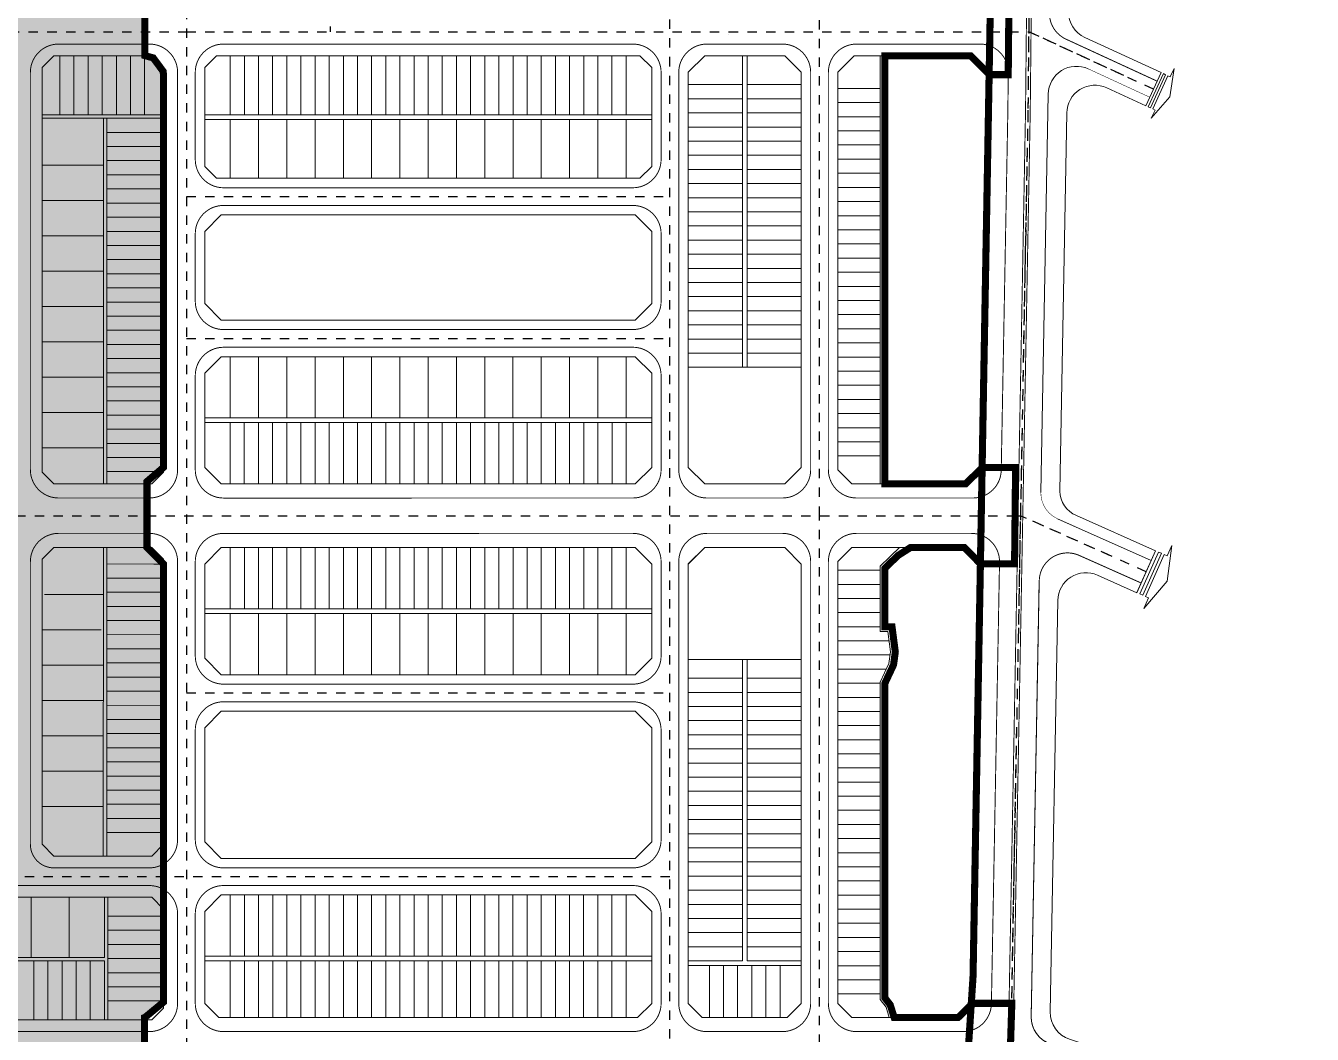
# Model space of a CAD drawing. Extents: x -2063571 to 559285, y 565862 to 1758715.
# Drawn here: x -2062790.36 to -2062776.59, y 566288.46 to 566299.25 of the extents above; entities that cross this region are included whole.
import ezdxf

# ---------------------------------------------------------------- set-up
doc = ezdxf.new("R2010")
doc.units = 0
doc.header["$MEASUREMENT"] = 0
for name, pattern in [('BORDER', [1.75, 0.5, -0.25, 0.5, -0.25, 0, -0.25]), ('DASHDOT', [1, 0.5, -0.25, 0, -0.25]), ('DASHED', [0.75, 0.5, -0.25]), ('DIVIDE', [1.25, 0.5, -0.25, 0, -0.25, 0, -0.25]), ('HIDDEN', [0.375, 0.25, -0.125])]:
    doc.linetypes.add(name, pattern=pattern)
doc.layers.get('0').update_dxf_attribs({"linetype": 'CONTINUOUS'})
for name, color, linetype, lineweight in [('1-RGNC', 30, 'BORDER', 15), ('chi gioi dg do', 14, 'CONTINUOUS', 0), ('k-ctrinh', 7, 'CONTINUOUS', 15), ('k-duongqh', 7, 'CONTINUOUS', 0), ('k-viahe', 6, 'CONTINUOUS', 15), ('k-vienctrinh', 6, 'CONTINUOUS', 15), ('Q-DUONG', 22, 'CONTINUOUS', 0), ('Q-DUONGGT', 7, 'CONTINUOUS', 0), ('Ranh gioi GD2', 7, 'CONTINUOUS', 15)]:
    doc.layers.add(name, color=color, linetype=linetype, lineweight=lineweight)
for name, color, linetype in [('45', 7, 'CONTINUOUS'), ('k-timduong', 1, 'DASHDOT'), ('MINOR_CONTOUR', 7, 'CONTINUOUS')]:
    doc.layers.add(name, color=color, linetype=linetype)

# ---------------------------------------------------------------- blocks, each defined once
blk = doc.blocks.new('mtd')
at = {"color": 8}
for p, q in [((-0.75, 0.28), (0, 0.5)), ((0, 0.5), (0.75, 0.28)), ((-0.75, 0.28), (-0.5, 0.28)), ((-0.5, 0.21), (-0.5, 0.28)), ((-0.5, 0.21), (0.5, 0.21)), ((-0.5, 0.14), (0.5, 0.14)), ((-0.5, 0.14), (-0.5, 0.07)), ((-0.5, 0.07), (0.5, 0.07)), ((-0.5, 0), (0.5, 0)), ((0.5, 0.21), (0.5, 0.28)), ((0.5, 0.28), (0.75, 0.28)), ((0.5, 0.14), (0.5, 0.07))]:
    blk.add_line(p, q, dxfattribs=at)
blk = doc.blocks.new('MB')
at = {"layer": 'k-ctrinh'}
h = blk.add_hatch(dxfattribs=at)
h.set_pattern_fill('ANGLE', color=256, style=0)
h.set_pattern_definition([(0, (-553863.7784, -1757083.959), (0, 6.985), [5.08, -1.905]), (90, (-553863.7784, -1757083.959), (-6.985, 4e-16), [5.08, -1.905])])
edge = h.paths.add_edge_path()
edge.add_line((1010.82, 1154.34), (1010.82, 1259.24))
edge.add_line((1010.82, 1259.24), (1041.92, 1257.54))
edge.add_line((1041.92, 1257.54), (1048.52, 1250.14))
edge.add_line((1048.52, 1250.14), (1050.22, 1281.44))
edge.add_line((1050.22, 1281.44), (1041.92, 1274.04))
edge.add_line((1041.92, 1274.04), (1018.22, 1275.34))
edge.add_line((1018.22, 1275.34), (1018.62, 1292.14))
edge.add_line((1018.62, 1292.14), (1020.02, 1303.24))
edge.add_line((1020.02, 1303.24), (993.52, 1304.74))
edge.add_line((993.52, 1304.74), (987.82, 1325.34))
edge.add_line((987.82, 1325.34), (986.22, 1335.34))
edge.add_line((986.22, 1335.34), (994.42, 1335.54))
edge.add_line((994.42, 1335.54), (1001.12, 1335.54))
edge.add_line((1001.12, 1335.54), (1005.72, 1335.34))
edge.add_line((1005.72, 1335.34), (1005.52, 1337.54))
edge.add_line((1005.52, 1337.54), (1006.42, 1355.74))
edge.add_line((1006.42, 1355.74), (1007.02, 1368.84))
edge.add_line((1007.02, 1368.84), (1027.42, 1365.94))
edge.add_line((1027.42, 1365.94), (1047.42, 1417.14))
edge.add_line((1047.42, 1417.14), (1042.02, 1420.74))
edge.add_line((1042.02, 1420.74), (1047.52, 1430.34))
edge.add_line((1047.52, 1430.34), (1039.22, 1434.84))
edge.add_line((1039.22, 1434.84), (1030.22, 1439.14))
edge.add_line((1030.22, 1439.14), (1011.32, 1447.94))
edge.add_line((1011.32, 1447.94), (998.62, 1453.84))
edge.add_line((998.62, 1453.84), (1020.42, 1501.24))
edge.add_line((1020.42, 1501.24), (1027.42, 1504.44))
edge.add_line((1027.42, 1504.44), (1002.62, 1511.34))
edge.add_line((1002.62, 1511.34), (1005.32, 1505.44))
edge.add_line((1005.32, 1505.44), (905.14, 1288.39))
edge.add_arc((897.88, 1291.73), 7.99, 260.9069, 335.3407, ccw=False)
edge.add_line((896.62, 1283.84), (741.92, 1308.94))
edge.add_line((741.92, 1308.94), (817.92, 1527.64))
edge.add_line((817.92, 1527.64), (801.42, 1532.34))
edge.add_line((801.42, 1532.34), (788.32, 1518.14))
edge.add_line((788.32, 1518.14), (765.82, 1495.84))
edge.add_line((765.82, 1495.84), (728.52, 1461.74))
edge.add_line((728.52, 1461.74), (686.82, 1426.04))
edge.add_line((686.82, 1426.04), (679.81, 1420.9))
edge.add_arc((685.24, 1412.47), 10.03, 40.9371, 122.7529, ccw=False)
edge.add_line((692.82, 1419.04), (701.32, 1409.14))
edge.add_line((701.32, 1409.14), (701.72, 1408.94))
edge.add_line((701.72, 1408.94), (702.02, 1408.74))
edge.add_line((702.02, 1408.74), (702.62, 1408.34))
edge.add_line((702.62, 1408.34), (703.32, 1408.04))
edge.add_line((703.32, 1408.04), (704.12, 1407.64))
edge.add_line((704.12, 1407.64), (704.62, 1407.54))
edge.add_line((704.62, 1407.54), (705.52, 1407.24))
edge.add_line((705.52, 1407.24), (714.12, 1404.04))
edge.add_line((714.12, 1404.04), (674.82, 1374.14))
edge.add_line((674.82, 1374.14), (621.92, 1365.44))
edge.add_line((621.92, 1365.44), (561.92, 1355.54))
edge.add_line((561.92, 1355.54), (543.42, 1352.44))
edge.add_line((543.42, 1352.44), (461.12, 1340.44))
edge.add_line((461.12, 1340.44), (412.92, 1311.84))
edge.add_line((412.92, 1311.84), (387.32, 1296.74))
edge.add_line((387.32, 1296.74), (364.72, 1283.34))
edge.add_line((364.72, 1283.34), (341.22, 1269.64))
edge.add_line((341.22, 1269.64), (323.92, 1299.64))
edge.add_line((323.92, 1299.64), (325.62, 1306.54))
edge.add_line((325.62, 1306.54), (295.62, 1288.74))
edge.add_line((295.62, 1288.74), (302.32, 1287.04))
edge.add_line((302.32, 1287.04), (320.52, 1255.64))
edge.add_line((320.52, 1255.64), (113.82, 1131.84))
edge.add_line((113.82, 1131.84), (97.22, 1160.54))
edge.add_line((97.22, 1160.54), (98.92, 1167.54))
edge.add_line((98.92, 1167.54), (76.32, 1153.54))
edge.add_line((76.32, 1153.54), (178.02, 978.34))
edge.add_line((178.02, 978.34), (183.12, 981.64))
edge.add_line((183.12, 981.64), (282.02, 811.34))
edge.add_line((282.02, 811.34), (297.95, 783.92))
edge.add_arc((427.88, 859.41), 150.27, 210.1575, 270.0166)
edge.add_line((427.92, 709.14), (429.22, 709.14))
edge.add_line((429.22, 709.14), (495.72, 709.14))
edge.add_line((495.72, 709.14), (687.62, 709.14))
edge.add_line((687.62, 709.14), (687.62, 725.64))
edge.add_line((687.62, 725.64), (695.62, 732.14))
edge.add_line((695.62, 732.14), (695.62, 918.14))
edge.add_line((695.62, 918.14), (688.62, 925.14))
edge.add_line((688.62, 925.14), (688.62, 953.14))
edge.add_line((688.62, 953.14), (695.62, 959.14))
edge.add_line((695.62, 959.14), (695.62, 1125.84))
edge.add_line((695.62, 1125.84), (695.52, 1127.24))
edge.add_line((695.52, 1127.24), (691.32, 1132.94))
edge.add_line((691.32, 1132.94), (687.72, 1133.94))
edge.add_line((687.72, 1133.94), (687.62, 1154.34))
edge.add_line((687.62, 1154.34), (691.32, 1155.24))
edge.add_line((691.32, 1155.24), (694.72, 1158.74))
edge.add_line((694.72, 1158.74), (695.62, 1161.34))
edge.add_line((695.62, 1161.34), (713.12, 1161.34))
edge.add_line((713.12, 1161.34), (720.12, 1154.34))
edge.add_line((720.12, 1154.34), (895.82, 1154.34))
edge.add_line((895.82, 1154.34), (903.82, 1161.34))
edge.add_line((903.82, 1161.34), (918.32, 1161.34))
edge.add_line((918.32, 1161.34), (918.32, 1160.34))
edge.add_line((918.32, 1160.34), (924.32, 1154.34))
edge.add_line((924.32, 1154.34), (958.32, 1154.34))
edge.add_line((958.32, 1154.34), (966.32, 1162.34))
edge.add_line((966.32, 1162.34), (981.82, 1162.34))
edge.add_line((981.82, 1162.34), (989.82, 1154.34))
edge.add_line((989.82, 1154.34), (1010.82, 1154.34))
at = {"color": 8}
blk.add_line((981.86, 903.46), (999.85, 903.46), dxfattribs=at)
for points in [[(918.36, 1001.6), (966.36, 1001.6), (966.36, 959.11), (959.36, 952.11), (925.36, 952.11), (918.36, 959.11), (918.36, 1001.6), (966.36, 1001.6)], [(918.36, 877.61), (918.36, 918.11), (925.36, 925.1), (959.36, 925.1), (966.36, 918.1), (966.36, 877.61), (918.36, 877.61)]]:
    blk.add_lwpolyline(points, dxfattribs=at)
at = {"layer": '1-RGNC', "color": 8, "linetype": 'DASHED', "lineweight": 0, "ltscale": 10, "const_width": 3, "flags": 128}
blk.add_lwpolyline([(836.36, 1557.52), (824.73, 1554.37, -0.02913), (686.86, 1426.09), (658.16, 1410.93), (628.52, 1400.56, -0.065655), (488.95, 1377.55, 0.135805), (394.2, 1346.98), (368.67, 1332.2), (265.12, 1270.63), (210.26, 1236.57, -0.000239), (210.25, 1236.56), (76.34, 1153.57), (176.88, 980.42, -0.269581), (176.86, 952.27), (118.85, 852.64), (54.36, 741.86, 0.174044), (38.06, 657.4), (76.44, 340.23), (112.05, 341.59, -0.055379), (222.68, 330.31), (297.32, 317.04), (413.16, 290.21), (598.28, 247.49, -0.103671), (682.73, 190.86, -0.002869), (724.94, 151.49, 0.015436), (772.3, 108.65), (783.87, 99.71), (796.17, 101.22), (825.68, 136.94, -0.014866), (843.98, 156.98, 0.010718), (900.88, 209.35, 0.098293), (937.95, 259.45, -0.003906), (975.06, 344.33, 0.115408), (1010.09, 487.34), (1017.86, 579.98), (1034.81, 674.38), (1039.28, 743.1), (1048.22, 1244.45, -0.007521), (1054.49, 1343.66, -0.083133), (1067.75, 1394.08), (1097.12, 1460.95, 0.274876), (1096.12, 1469.07, -0.085197), (1088.25, 1483.85, 0.250183), (1082.79, 1489.05), (836.36, 1557.52)], format="xyb", dxfattribs=at)
blk.add_lwpolyline([(1054.57, 695.01), (1037.06, 695.04), (1029.82, 703.06), (998.81, 703.11), (996.63, 682.98), (994.67, 667.17), (991.97, 648.34), (988.52, 633.87), (990, 630.18), (987.49, 629.52), (980.23, 591.87), (966.04, 594.13), (871.42, 566.1), (806.55, 546.93), (807.13, 545.03), (787.68, 539.15), (786.93, 541.12), (696.59, 514.39), (686.81, 547.5), (697.63, 561.94), (697.63, 695.11), (695.05, 701), (687.63, 703.11), (687.63, 725.61), (687.86, 725.7), (695.63, 732.12), (695.63, 918.1), (688.63, 925.1), (688.63, 953.1), (695.63, 959.1), (695.63, 1125.81), (695.51, 1127.22), (691.28, 1132.93), (687.76, 1133.9), (687.67, 1154.31), (691.35, 1155.23), (694.76, 1158.69), (695.56, 1161.31), (713.13, 1161.31), (720.12, 1154.32), (895.86, 1154.31), (903.86, 1161.31), (918.36, 1161.31), (918.36, 1160.31), (924.36, 1154.31), (958.37, 1154.3), (966.36, 1162.31), (981.86, 1162.31), (989.86, 1154.31), (1038.5, 1154.31), (1046.59, 1162.32), (1054.58, 1162.31), (1054.21, 1125.81), (1046.21, 1125.81), (1038.29, 1133.81), (1016.87, 1133.81), (1001.86, 1133.8), (1001.88, 952.1), (1036.14, 952.11), (1043.26, 959.11), (1057.34, 959.11), (1056.9, 918.21), (1042.38, 918.19), (1035.63, 925.11), (1015.86, 925.11), (1012.75, 925.11), (1007.38, 921.68), (1001.84, 916.29), (1001.86, 891.47), (1004.88, 891.46), (1006.27, 880.8), (1005.54, 875.34), (1001.86, 867.48), (1001.86, 733.91), (1004.13, 730.95), (1005.8, 725.59), (1032.97, 725.61), (1039.07, 731.61), (1055.74, 731.61)], close=True, dxfattribs=at)
at = {"layer": '45', "color": 8, "linetype": 'DIVIDE'}
blk.add_line((1039.07, 731.61), (1039.07, 731.61), dxfattribs=at)
blk.add_line((1039.07, 731.61), (1039.07, 731.61), dxfattribs=at)
at = {"layer": 'chi gioi dg do', "color": 8}
blk.add_lwpolyline([(900.87, 749.61), (900.87, 749.61)], dxfattribs=at)
blk.add_lwpolyline([(900.87, 749.61), (900.87, 749.61)], dxfattribs=at)
at = {"layer": 'k-ctrinh', "color": 8}
blk.add_line((651.63, 1133.71, 0), (651.63, 1133.81), dxfattribs=at)
at = {"layer": 'k-ctrinh', "color": 8, "linetype": 'HIDDEN', "ltscale": 10}
for p, q in [((1001.86, 1108.81), (1001.86, 1133.81)), ((1001.86, 1133.81), (1016.86, 1133.81))]:
    blk.add_line(p, q, dxfattribs=at)
at = {"layer": 'k-ctrinh', "color": 8, "linetype": 'Continuous'}
blk.add_line((885.99, 751.61), (885.99, 777.61), dxfattribs=at)
at = {"layer": 'k-duongqh', "color": 8, "ltscale": 0.5}
for p, q in [((1071.18, 1117.58), (1068.07, 948.5)), ((720.13, 1006.11), (895.86, 1006.11)), ((902.86, 999.11), (895.86, 1006.11)), ((902.86, 999.11), (902.86, 959.11)), ((902.86, 959.11), (895.86, 952.11)), ((987.86, 952.11), (1014.86, 952.11)), ((1075.19, 937.32), (1114.9, 919.63)), ((1067.38, 911.04), (1063.97, 725.94)), ((1067.38, 911.04), (1063.97, 725.94)), ((720.13, 777.61), (895.86, 777.61)), ((1035.07, 719.61), (991.86, 719.61))]:
    blk.add_line(p, q, dxfattribs=at)
for points in [[(1036.14, 952.11), (987.86, 952.11), (981.86, 958.11), (981.86, 1126.81), (988.86, 1133.81), (1038.29, 1133.81), (1046.21, 1125.81), (1043.26, 959.11)], [(1032.96, 725.61), (1039.07, 731.61), (1042.5, 918.11), (1035.63, 925.11), (987.86, 925.11), (981.86, 919.11), (981.86, 731.61), (987.86, 725.61)]]:
    blk.add_lwpolyline(points, close=True, dxfattribs=at)
at = {"layer": 'k-duongqh', "color": 8, "ltscale": 2}
for points in [[(1112.58, 1112.62), (1119.07, 1126.7)], [(1108.79, 905.93), (1116.73, 923.74)]]:
    blk.add_lwpolyline(points, dxfattribs=at)
at = {"layer": 'k-duongqh', "color": 8, "ltscale": 0.5}
for points in [[(1075.19, 937.32), (1114.9, 919.63)], [(695.63, 920.11), (695.63, 920.11), (690.63, 925.11), (649.13, 925.11), (644.13, 920.11), (644.13, 799.11), (649.13, 794.11), (690.63, 794.11), (695.63, 799.11), (695.63, 920.11)]]:
    blk.add_lwpolyline(points, dxfattribs=at)
for centre, start, end in [((1083.18, 1117.36), 65.2494, 178.9444), ((1075.97, 725.72), 178.9444, 251.8437), ((1075.97, 725.72), 178.9444, 251.8437)]:
    blk.add_arc(centre, 12, start, end, dxfattribs=at)
at = {"layer": 'k-timduong', "color": 8, "linetype": 'DASHDOT', "ltscale": 6}
for p, q in [((766.36, 1297.12), (766.36, 1144.06)), ((705.38, 1161.31), (705.38, 544.86)), ((910.61, 605.54), (910.61, 1161.31)), ((974.11, 938.61), (974.11, 1162.31)), ((1115.82, 1119.66), (1062.89, 1144.06)), ((1103.32, 1125.42), (1062.89, 1144.06)), ((561.61, 938.6), (1059.39, 938.61)), ((1112.76, 914.84), (1059.39, 938.61)), ((1112.76, 914.84), (1059.39, 938.61)), ((1097.25, 921.74), (1059.39, 938.61))]:
    blk.add_line(p, q, dxfattribs=at)
at = {"layer": 'k-timduong', "color": 8, "ltscale": 5}
blk.add_line((1057.12, 938.61), (1059.39, 938.61), dxfattribs=at)
at = {"layer": 'k-timduong', "color": 8, "linetype": 'DASHDOT', "ltscale": 6}
for points in [[(1177.17, 1581.42), (1103.68, 1437.62), (1076.73, 1372.67, 0.047424), (1072.58, 1353.14, 0.028441), (1069.28, 1324.22), (1063.73, 1226.57), (1062.56, 1110.69), (1055.26, 714.73, -0.021541), (1046.68, 640.09, 0.045373), (1028.16, 521.28), (1026, 473.85), (1024.72, 453.77), (1022.24, 436.83, -0.05729), (990.11, 337.58), (959.18, 267.58, -0.120977), (912.43, 197.55, -0.035254), (860.09, 149.83, 0.01912), (837.27, 125.12), (794.39, 73.12)], [(428.39, 1094.11), (461.69, 1113.5, -0.132587), (574.9, 1144.06), (574.9, 1144.06), (705.38, 1144.06)]]:
    blk.add_lwpolyline(points, format="xyb", dxfattribs=at)
at = {"layer": 'k-timduong', "color": 8, "ltscale": 10}
blk.add_lwpolyline([(1163.59, 1554.84), (1103.68, 1437.62), (1076.73, 1372.67, 0.047424), (1072.58, 1353.14, 0.028441), (1069.28, 1324.22), (1063.73, 1226.57), (1062.56, 1110.69), (1055.26, 714.73, -0.021541), (1046.68, 640.09, 0.045373), (1028.16, 521.28), (1026, 473.85), (1024.72, 453.77), (1022.24, 436.83, -0.05729), (990.11, 337.58), (959.18, 267.58, -0.120977), (912.43, 197.55, -0.035254), (860.09, 149.83, 0.01912), (837.27, 125.12), (794.39, 73.12)], format="xyb", dxfattribs=at)
at = {"layer": 'k-timduong', "color": 8, "linetype": 'DASHDOT', "ltscale": 6}
for points in [[(705.38, 1144.06), (1062.89, 1144.06)], [(705.38, 1074.06), (910.61, 1074.06)], [(705.38, 1013.86), (910.61, 1013.86)], [(974.11, 714.39), (974.11, 938.61)], [(705.38, 863.36), (910.61, 863.36)], [(910.61, 785.36), (513.12, 785.36)], [(910.61, 785.36), (705.38, 785.36)]]:
    blk.add_lwpolyline(points, dxfattribs=at)
at = {"layer": 'k-viahe', "color": 8, "ltscale": 2}
for p, q in [((651.63, 1108.81), (651.63, 1133.81)), ((657.63, 1108.81), (657.63, 1133.81)), ((663.63, 1108.81), (663.63, 1133.81)), ((669.63, 1108.81), (669.63, 1133.52)), ((675.63, 1108.81), (675.63, 1133.81)), ((681.63, 1108.81), (681.63, 1133.81)), ((687.63, 1108.81), (687.63, 1133.81)), ((644.11, 1108.81), (695.63, 1108.81)), ((644.11, 1107.31), (695.63, 1107.31)), ((670.11, 1107.31), (670.11, 952.11)), ((670.63, 1107.31), (695.63, 1107.31)), ((671.63, 1107.31), (671.63, 952.11)), ((671.63, 1101.31), (695.63, 1101.31)), ((671.63, 1095.31), (695.63, 1095.31)), ((644.13, 1087.46), (670.11, 1087.46)), ((671.63, 1089.31), (695.63, 1089.31)), ((671.63, 1083.31), (695.63, 1083.31)), ((671.63, 1077.31), (695.63, 1077.31)), ((644.13, 1072.46), (670.11, 1072.46)), ((671.63, 1071.31), (695.63, 1071.31)), ((671.63, 1065.31), (695.63, 1065.31)), ((644.13, 1057.46), (670.11, 1057.46)), ((671.63, 1059.31), (695.63, 1059.31)), ((671.63, 1053.31), (695.63, 1053.31)), ((671.63, 1047.31), (695.63, 1047.31)), ((644.13, 1042.46), (670.11, 1042.46)), ((671.63, 1041.31), (695.63, 1041.31)), ((671.63, 1035.31), (695.63, 1035.31)), ((644.13, 1027.46), (670.11, 1027.46)), ((671.63, 1029.31), (695.63, 1029.31)), ((671.63, 1023.31), (695.63, 1023.31)), ((671.63, 1017.31), (695.63, 1017.31)), ((644.13, 1012.46), (670.11, 1012.46)), ((671.63, 1011.31), (695.63, 1011.31)), ((671.63, 1005.31), (695.63, 1005.31)), ((644.13, 997.46), (670.11, 997.46)), ((671.63, 999.31), (695.63, 999.31)), ((671.63, 993.31), (695.63, 993.31)), ((671.63, 987.31), (695.63, 987.31)), ((644.13, 982.46), (670.11, 982.46)), ((671.63, 981.31), (695.63, 981.31)), ((671.63, 975.31), (695.63, 975.31)), ((644.13, 967.46), (670.11, 967.46)), ((671.63, 969.31), (695.63, 969.31)), ((671.63, 963.31), (695.63, 963.31)), ((671.63, 957.31), (695.63, 957.31)), ((670.14, 925.11), (670.06, 794.11)), ((671.56, 794.11), (671.55, 925.1)), ((671.72, 918.1), (695.63, 918.11)), ((671.72, 912.1), (695.63, 912.11)), ((645.13, 905.11), (670.21, 905.11)), ((645.21, 905.11), (670.21, 905.11)), ((671.71, 906.1), (695.63, 906.11)), ((671.7, 900.1), (695.63, 900.11)), ((671.69, 894.1), (695.63, 894.11)), ((644.13, 890.11), (669.19, 890.11)), ((671.68, 888.1), (695.63, 888.11)), ((671.68, 882.1), (695.63, 882.11)), ((644.13, 875.11), (670.17, 875.11)), ((671.67, 876.1), (695.63, 876.11)), ((671.66, 870.1), (695.63, 870.11)), ((671.65, 864.1), (695.63, 864.11)), ((644.13, 860.11), (670.15, 860.11)), ((671.64, 858.1), (695.63, 858.11)), ((671.64, 852.1), (695.63, 852.11)), ((644.13, 845.11), (670.13, 845.11)), ((671.63, 846.1), (695.63, 846.11)), ((671.62, 840.1), (695.63, 840.11)), ((644.13, 830.11), (670.11, 830.11)), ((671.61, 834.1), (695.63, 834.11)), ((671.6, 828.1), (695.63, 828.11)), ((671.6, 822.1), (695.63, 822.11)), ((644.17, 815.11), (670.09, 815.11)), ((645.13, 815.11), (670.09, 815.11)), ((671.59, 816.1), (695.63, 816.11)), ((671.58, 810.1), (695.63, 810.11)), ((671.57, 804.1), (695.63, 804.11)), ((670.56, 776.61), (670.56, 751.11)), ((672.06, 776.61), (672.06, 724.61)), ((672.06, 768.61), (695.63, 768.61)), ((672.06, 762.61), (695.63, 762.61)), ((672.06, 756.61), (695.63, 756.61)), ((640.56, 749.61), (640.56, 724.61)), ((646.56, 749.61), (646.56, 724.61)), ((652.56, 749.61), (652.56, 724.61)), ((658.56, 749.61), (658.56, 724.61)), ((664.56, 749.61), (664.56, 724.61)), ((670.56, 749.61), (670.56, 724.61)), ((672.06, 750.61), (695.63, 750.61)), ((672.06, 744.61), (695.63, 744.61)), ((672.06, 738.61), (695.63, 738.61)), ((672.06, 732.61), (695.63, 732.61))]:
    blk.add_line(p, q, dxfattribs=at)
at = {"layer": 'k-viahe', "color": 8}
for p, q in [((723.97, 1133.82), (723.97, 1108.81)), ((729.97, 1133.82), (729.97, 1108.81)), ((735.98, 1133.82), (735.98, 1108.81)), ((741.98, 1133.82), (741.98, 1108.81)), ((747.98, 1133.82), (747.98, 1108.81)), ((753.98, 1133.82), (753.98, 1108.81)), ((759.98, 1133.82), (759.98, 1108.81)), ((765.98, 1133.82), (765.98, 1108.81)), ((771.98, 1133.82), (771.98, 1108.81)), ((777.98, 1133.82), (777.98, 1108.81)), ((783.99, 1133.82), (783.99, 1108.81)), ((789.99, 1133.82), (789.99, 1108.81)), ((795.99, 1133.82), (795.99, 1108.81)), ((801.99, 1133.82), (801.99, 1108.81)), ((807.99, 1133.82), (807.99, 1108.81)), ((813.99, 1133.82), (813.99, 1108.81)), ((819.99, 1133.82), (819.99, 1108.81)), ((826, 1133.82), (826, 1108.81)), ((832, 1133.82), (832, 1108.81)), ((838, 1133.82), (838, 1108.81)), ((844, 1133.82), (844, 1108.81)), ((850, 1133.82), (850, 1108.81)), ((856, 1133.82), (856, 1108.81)), ((862, 1133.82), (862, 1108.81)), ((868, 1133.82), (868, 1108.81)), ((874.01, 1133.82), (874.01, 1108.81)), ((880.01, 1133.82), (880.01, 1108.81)), ((886.01, 1133.82), (886.01, 1108.81)), ((892.01, 1133.82), (892.01, 1108.81)), ((941.36, 1001.6), (941.36, 1133.81)), ((941.36, 1115.59), (941.36, 1133.81)), ((943.36, 1001.6), (943.36, 1133.81)), ((943.36, 1115.59), (943.36, 1133.81)), ((999.86, 1133.81), (999.86, 952.1)), ((1001.86, 1111.96), (1001.86, 1133.81)), ((966.36, 1032.36), (966.36, 1125.81)), ((966.36, 1032.36), (966.36, 1125.81)), ((918.36, 1121.59), (941.36, 1121.59)), ((943.36, 1121.59), (966.36, 1121.59)), ((981.86, 1119.96), (999.86, 1119.96)), ((918.36, 1115.59), (941.36, 1115.59)), ((941.36, 1001.6), (941.36, 1115.59)), ((943.36, 1001.6), (943.36, 1115.59)), ((943.36, 1115.59), (966.36, 1115.59)), ((918.36, 1109.59), (941.36, 1109.59)), ((943.37, 1109.59), (966.36, 1109.59)), ((981.86, 1113.96), (999.86, 1113.96)), ((1001.86, 1111.96), (1001.86, 952.11)), ((724, 1081.81), (724, 1106.81)), ((736, 1081.81), (736, 1106.81)), ((748, 1081.81), (748, 1106.81)), ((760, 1081.81), (760, 1106.81)), ((772, 1081.81), (772, 1106.81)), ((784, 1081.81), (784, 1106.81)), ((796, 1081.81), (796, 1106.81)), ((808, 1081.81), (808, 1106.81)), ((808, 1081.81), (808, 1104.81)), ((820, 1081.81), (820, 1106.81)), ((832, 1081.81), (832, 1106.81)), ((844, 1081.81), (844, 1106.81)), ((856, 1081.81), (856, 1106.81)), ((868, 1081.81), (868, 1106.81)), ((880, 1081.81), (880, 1106.81)), ((892, 1081.81), (892, 1106.81)), ((918.36, 1103.59), (941.36, 1103.59)), ((943.36, 1103.59), (966.36, 1103.59)), ((981.86, 1107.96), (999.86, 1107.96)), ((981.86, 1101.96), (999.86, 1101.96)), ((918.36, 1097.59), (941.36, 1097.59)), ((966.36, 1097.59), (943.36, 1097.59)), ((981.86, 1095.96), (999.86, 1095.96)), ((918.36, 1091.59), (941.36, 1091.59)), ((966.36, 1091.59), (943.36, 1091.59)), ((981.86, 1089.96), (999.86, 1089.96)), ((719.13, 1081.81), (896.86, 1081.81)), ((918.36, 1085.59), (941.36, 1085.59)), ((966.36, 1085.59), (943.36, 1085.59)), ((981.86, 1083.96), (999.86, 1083.96)), ((918.37, 1079.59), (941.36, 1079.59)), ((966.35, 1079.59), (943.36, 1079.59)), ((981.86, 1077.96), (999.86, 1077.96)), ((918.36, 1073.59), (941.36, 1073.59)), ((966.36, 1073.59), (943.36, 1073.59)), ((981.86, 1071.96), (999.86, 1071.96)), ((918.36, 1067.59), (941.36, 1067.59)), ((966.36, 1067.59), (943.36, 1067.59)), ((981.86, 1065.96), (999.86, 1065.96)), ((918.37, 1061.59), (941.36, 1061.59)), ((966.35, 1061.59), (943.36, 1061.59)), ((981.86, 1059.96), (999.86, 1059.96)), ((918.36, 1055.59), (941.36, 1055.59)), ((966.36, 1055.59), (943.36, 1055.59)), ((918.36, 1049.6), (941.36, 1049.6)), ((966.36, 1049.59), (943.36, 1049.6)), ((981.86, 1053.96), (999.86, 1053.96)), ((918.36, 1043.6), (941.36, 1043.6)), ((966.36, 1043.6), (943.36, 1043.6)), ((981.86, 1047.96), (999.86, 1047.96)), ((981.86, 1041.96), (999.86, 1041.96)), ((918.36, 1037.6), (941.36, 1037.6)), ((966.36, 1037.6), (943.36, 1037.6)), ((981.86, 1035.96), (999.86, 1035.96)), ((981.86, 1035.96), (999.86, 1035.96)), ((918.36, 1031.6), (941.36, 1031.6)), ((966.36, 1031.6), (943.36, 1031.6)), ((981.86, 1029.96), (999.86, 1029.96)), ((918.36, 1025.6), (941.36, 1025.6)), ((966.36, 1025.6), (943.36, 1025.6)), ((981.86, 1023.96), (999.86, 1023.96)), ((918.36, 1019.6), (941.36, 1019.6)), ((966.36, 1019.6), (943.36, 1019.6)), ((981.86, 1017.96), (999.86, 1017.96)), ((918.36, 1013.6), (941.36, 1013.6)), ((966.36, 1013.6), (943.36, 1013.6)), ((981.86, 1011.96), (999.86, 1011.96)), ((713.13, 999.1), (720.13, 1006.11)), ((724, 1006.11), (724, 980.1)), ((736, 1006.11), (736, 980.11)), ((748, 1006.11), (748, 980.11)), ((760, 1006.11), (760, 980.11)), ((772, 1006.11), (772, 980.11)), ((783.99, 1006.11), (783.99, 980.11)), ((795.99, 1006.11), (795.99, 980.11)), ((807.99, 1006.11), (807.99, 980.11)), ((819.99, 1006.11), (819.99, 980.11)), ((831.99, 1006.11), (831.99, 980.11)), ((843.99, 1006.11), (843.99, 980.11)), ((855.99, 1006.11), (855.99, 980.11)), ((867.99, 1006.11), (867.99, 980.11)), ((879.99, 1006.11), (879.99, 980.11)), ((891.99, 1006.11), (891.99, 980.11)), ((918.36, 1007.6), (941.36, 1007.6)), ((966.36, 1007.6), (943.36, 1007.6)), ((981.86, 1005.96), (999.86, 1005.96)), ((918.36, 1001.6), (966.36, 1001.6)), ((918.36, 1001.6), (966.36, 1001.6)), ((981.86, 999.96), (999.86, 999.96)), ((713.13, 959.1), (713.13, 999.1)), ((981.86, 993.96), (999.86, 993.96)), ((981.86, 987.96), (999.86, 987.96)), ((713.13, 980.1), (902.86, 980.11)), ((713.13, 978.1), (902.86, 978.11)), ((723.95, 952.11), (723.95, 978.11)), ((729.95, 952.11), (729.95, 978.11)), ((735.96, 952.11), (735.96, 978.11)), ((741.96, 952.11), (741.96, 978.11)), ((747.96, 952.12), (747.96, 978.12)), ((753.97, 952.12), (753.97, 978.12)), ((759.97, 952.13), (759.97, 978.12)), ((765.97, 952.13), (765.97, 978.13)), ((771.98, 952.13), (771.98, 978.13)), ((777.98, 952.14), (777.98, 978.13)), ((783.98, 952.14), (783.98, 978.14)), ((789.98, 952.14), (789.98, 978.14)), ((795.99, 952.15), (795.99, 978.14)), ((801.99, 952.11), (801.99, 978.11)), ((808, 952.11), (808, 978.11)), ((814, 952.11), (814, 978.11)), ((820, 952.12), (820, 978.11)), ((826, 952.12), (826, 978.12)), ((832.01, 952.12), (832.01, 978.12)), ((838.01, 952.13), (838.01, 978.12)), ((844.01, 952.13), (844.01, 978.13)), ((850.02, 952.13), (850.02, 978.13)), ((856.02, 952.14), (856.02, 978.14)), ((862.02, 952.14), (862.02, 978.14)), ((868.03, 952.14), (868.03, 978.14)), ((874.03, 952.15), (874.03, 978.15)), ((880.03, 952.11), (880.03, 978.11)), ((886.03, 952.11), (886.03, 978.11)), ((892.04, 952.11), (892.04, 978.11)), ((981.86, 981.96), (999.86, 981.96)), ((981.86, 975.96), (999.86, 975.96)), ((981.86, 969.96), (999.86, 969.96)), ((981.86, 969.96), (999.86, 969.96)), ((981.86, 963.96), (999.86, 963.96)), ((999.86, 963.96), (981.86, 963.96)), ((981.86, 961.96), (981.86, 958.11)), ((981.86, 961.96), (981.86, 958.11)), ((720.13, 952.1), (713.13, 959.1)), ((925.36, 952.11), (918.36, 959.11)), ((966.36, 959.11), (959.36, 952.11)), ((981.86, 958.11), (987.86, 952.11)), ((981.86, 958.11), (987.86, 952.11)), ((895.86, 952.11), (720.13, 952.1)), ((959.36, 952.11), (925.36, 952.11)), ((987.86, 952.11), (1014.86, 952.11)), ((720.13, 925.11), (713.13, 918.1)), ((895.86, 925.1), (720.13, 925.11)), ((723.98, 925.11), (723.98, 899.1)), ((729.98, 925.11), (729.98, 899.1)), ((735.98, 925.11), (735.98, 899.1)), ((741.98, 925.11), (741.98, 899.1)), ((747.98, 925.11), (747.98, 899.1)), ((753.98, 925.11), (753.98, 899.1)), ((759.98, 925.11), (759.98, 899.1)), ((765.99, 925.11), (765.99, 899.1)), ((771.99, 925.11), (771.99, 899.1)), ((777.99, 925.11), (777.99, 899.1)), ((783.99, 925.11), (783.99, 899.1)), ((789.99, 925.11), (789.99, 899.1)), ((795.99, 925.11), (795.99, 899.1)), ((801.99, 925.11), (801.99, 899.1)), ((808, 925.11), (808, 899.1)), ((814, 925.11), (814, 899.1)), ((820, 925.11), (820, 899.1)), ((826, 925.11), (826, 899.1)), ((832, 925.11), (832, 899.1)), ((838, 925.11), (838, 899.1)), ((844, 925.11), (844, 899.1)), ((850, 925.11), (850, 899.1)), ((856.01, 925.11), (856.01, 899.1)), ((862.01, 925.11), (862.01, 899.1)), ((868.01, 925.11), (868.01, 899.1)), ((874.01, 925.11), (874.01, 899.1)), ((880.01, 925.11), (880.01, 899.1)), ((886.01, 925.11), (886.01, 899.1)), ((892.01, 925.11), (892.01, 899.1)), ((902.86, 918.1), (895.86, 925.1)), ((918.36, 918.1), (925.36, 925.1)), ((918.36, 918.1), (925.36, 925.1)), ((925.36, 925.1), (918.36, 918.11)), ((959.36, 925.1), (925.36, 925.1)), ((959.36, 925.1), (925.36, 925.1)), ((966.36, 918.1), (959.36, 925.1)), ((966.36, 918.1), (959.36, 925.1)), ((713.13, 918.1), (713.13, 878.1)), ((902.86, 878.1), (902.86, 918.1)), ((918.36, 918.1), (918.36, 731.61)), ((966.36, 731.61), (966.36, 918.1)), ((981.86, 915.45), (999.85, 915.45)), ((981.86, 909.46), (999.85, 909.46)), ((981.86, 909.46), (999.85, 909.46)), ((981.86, 903.46), (999.85, 903.46)), ((713.13, 899.1), (902.86, 899.1)), ((713.13, 897.1), (902.86, 897.1)), ((713.13, 897.1), (902.86, 897.1)), ((724, 871.1), (724, 897.1)), ((736, 871.1), (736, 897.1)), ((748, 871.1), (748, 897.1)), ((760, 871.1), (760, 897.1)), ((772, 871.1), (772, 897.1)), ((784, 871.1), (784, 897.1)), ((796, 871.1), (796, 897.1)), ((808, 871.1), (808, 897.1)), ((808, 871.1), (808, 897.1)), ((820, 871.1), (820, 897.1)), ((832, 871.1), (832, 897.1)), ((844, 871.1), (844, 897.1)), ((856, 871.1), (856, 897.1)), ((868, 871.1), (868, 897.1)), ((880, 871.1), (880, 897.1)), ((892, 871.1), (892, 897.1)), ((981.86, 897.47), (999.86, 897.47)), ((981.86, 891.47), (999.86, 891.47)), ((981.86, 885.48), (1003.64, 885.48)), ((981.86, 879.48), (1004.06, 879.48)), ((713.13, 878.1), (720.13, 871.1)), ((902.86, 878.1), (895.86, 871.1)), ((918.36, 877.61), (939.36, 877.61)), ((939.36, 877.61), (941.36, 877.61)), ((941.36, 877.61), (941.36, 749.61)), ((941.36, 877.61), (966.36, 877.61)), ((943.36, 877.61), (943.36, 749.61)), ((720.13, 871.1), (895.86, 871.1)), ((941.36, 869.61), (918.36, 869.61)), ((943.36, 869.61), (966.36, 869.61)), ((981.86, 873.49), (1002.46, 873.49)), ((941.36, 863.61), (918.36, 863.61)), ((943.36, 863.61), (966.36, 863.61)), ((981.86, 867.49), (999.86, 867.49)), ((941.36, 857.61), (918.36, 857.61)), ((943.36, 857.61), (966.36, 857.61)), ((981.86, 861.5), (999.86, 861.5)), ((981.86, 855.5), (999.86, 855.5)), ((941.36, 851.61), (918.36, 851.61)), ((943.36, 851.61), (966.36, 851.61)), ((981.86, 849.51), (999.86, 849.51)), ((941.36, 845.61), (918.36, 845.61)), ((943.36, 845.61), (966.36, 845.61)), ((981.86, 843.51), (999.86, 843.51)), ((941.36, 839.61), (918.36, 839.61)), ((943.36, 839.61), (966.36, 839.61)), ((981.86, 837.52), (999.86, 837.52)), ((941.36, 833.61), (918.36, 833.61)), ((943.36, 833.61), (966.36, 833.61)), ((981.86, 831.52), (999.86, 831.52)), ((941.36, 827.61), (918.36, 827.61)), ((943.36, 827.61), (966.36, 827.61)), ((981.86, 825.53), (999.86, 825.53)), ((941.36, 821.61), (918.36, 821.61)), ((943.36, 821.61), (966.36, 821.61)), ((981.86, 819.53), (999.86, 819.53)), ((941.36, 815.61), (918.36, 815.61)), ((943.36, 815.61), (966.36, 815.61)), ((941.36, 809.61), (918.36, 809.61)), ((943.36, 809.61), (966.36, 809.61)), ((981.86, 813.54), (999.86, 813.54)), ((941.36, 803.61), (918.36, 803.61)), ((943.36, 803.61), (966.36, 803.61)), ((981.86, 807.54), (999.86, 807.54)), ((941.36, 797.61), (918.36, 797.61)), ((943.36, 797.61), (966.36, 797.61)), ((981.86, 801.55), (999.86, 801.55)), ((981.86, 795.55), (999.85, 795.55)), ((941.36, 791.61), (918.36, 791.61)), ((943.36, 791.61), (966.36, 791.61)), ((981.86, 789.56), (999.85, 789.56)), ((941.36, 785.61), (918.36, 785.61)), ((943.36, 785.61), (966.36, 785.61)), ((981.86, 783.56), (999.85, 783.56)), ((639.54, 776.61), (639.54, 751.11)), ((655.54, 752.36), (655.54, 776.61)), ((655.54, 752.36), (655.54, 776.61)), ((655.54, 776.61), (655.54, 751.11)), ((713.13, 770.61), (720.13, 777.61)), ((724, 777.61), (724, 751.62)), ((729.99, 751.61), (729.99, 777.61)), ((736, 777.61), (736, 751.62)), ((741.99, 751.61), (741.99, 777.61)), ((748, 777.61), (748, 751.62)), ((753.99, 751.61), (753.99, 777.61)), ((760, 777.61), (760, 751.62)), ((765.99, 751.61), (765.99, 777.61)), ((772, 777.61), (772, 751.62)), ((777.99, 751.61), (777.99, 777.61)), ((783.99, 777.61), (783.99, 751.62)), ((789.99, 751.61), (789.99, 777.61)), ((795.99, 777.61), (795.99, 751.62)), ((801.99, 751.61), (801.99, 777.61)), ((807.99, 777.61), (807.99, 751.62)), ((813.99, 751.61), (813.99, 777.61)), ((819.99, 777.61), (819.99, 751.62)), ((825.99, 751.61), (825.99, 777.61)), ((831.99, 777.61), (831.99, 751.62)), ((837.99, 751.61), (837.99, 777.61)), ((843.99, 777.61), (843.99, 751.62)), ((849.99, 751.61), (849.99, 777.61)), ((855.99, 777.61), (855.99, 751.62)), ((861.99, 751.61), (861.99, 777.61)), ((867.99, 777.61), (867.99, 751.62)), ((873.99, 751.61), (873.99, 777.61)), ((879.99, 777.61), (879.99, 751.62)), ((891.99, 777.61), (891.99, 751.62)), ((895.86, 777.61), (902.86, 770.61)), ((941.36, 779.61), (918.36, 779.61)), ((943.36, 779.61), (966.36, 779.61)), ((981.86, 777.57), (999.85, 777.57)), ((713.13, 731.61), (713.13, 770.61)), ((902.86, 770.61), (902.86, 731.61)), ((941.36, 773.61), (918.36, 773.61)), ((943.36, 773.61), (966.36, 773.61)), ((981.86, 771.57), (999.85, 771.57)), ((941.36, 767.61), (918.36, 767.61)), ((943.36, 767.61), (966.36, 767.61)), ((981.86, 765.58), (999.85, 765.58)), ((941.36, 761.61), (918.36, 761.61)), ((943.36, 761.61), (966.36, 761.61)), ((981.86, 759.59), (999.85, 759.59)), ((941.36, 755.61), (918.36, 755.61)), ((943.36, 755.61), (966.36, 755.61)), ((670.56, 751.11), (525.61, 751.11)), ((670.56, 749.61), (525.61, 749.61)), ((713.13, 751.61), (902.86, 751.61)), ((713.13, 749.61), (902.86, 749.61)), ((723.99, 725.61), (723.99, 749.61)), ((729.99, 725.61), (729.99, 749.61)), ((735.99, 725.61), (735.99, 749.61)), ((741.99, 725.61), (741.99, 749.61)), ((747.99, 725.61), (747.99, 749.61)), ((753.99, 725.61), (753.99, 749.61)), ((759.99, 725.61), (759.99, 749.61)), ((765.99, 725.61), (765.99, 749.61)), ((771.99, 725.61), (771.99, 749.61)), ((777.99, 725.61), (777.99, 749.61)), ((783.99, 725.61), (783.99, 749.61)), ((789.99, 725.61), (789.99, 749.61)), ((795.99, 725.61), (795.99, 749.61)), ((801.99, 725.61), (801.99, 749.61)), ((807.99, 725.61), (807.99, 749.61)), ((813.99, 725.61), (813.99, 749.61)), ((819.99, 725.61), (819.99, 749.61)), ((825.99, 725.61), (825.99, 749.61)), ((831.99, 725.61), (831.99, 749.61)), ((837.99, 725.61), (837.99, 749.61)), ((843.99, 725.61), (843.99, 749.61)), ((849.99, 725.61), (849.99, 749.61)), ((855.99, 725.61), (855.99, 749.61)), ((861.99, 725.61), (861.99, 749.61)), ((867.99, 725.61), (867.99, 749.61)), ((873.99, 725.61), (873.99, 749.61)), ((879.99, 725.61), (879.99, 749.61)), ((885.99, 725.61), (885.99, 749.61)), ((891.99, 725.61), (891.99, 749.61)), ((918.36, 749.61), (941.36, 749.61)), ((943.36, 749.61), (966.36, 749.61)), ((981.86, 753.59), (999.85, 753.59)), ((918.36, 747.61), (966.36, 747.61)), ((927.36, 747.61), (927.36, 725.61)), ((927.36, 747.61), (927.36, 725.61)), ((933.36, 747.61), (933.36, 725.61)), ((933.36, 747.61), (933.36, 725.61)), ((939.36, 747.61), (939.36, 725.61)), ((939.36, 747.61), (939.36, 725.61)), ((945.36, 747.61), (945.36, 725.61)), ((951.36, 747.61), (951.36, 725.61)), ((957.36, 747.61), (957.36, 725.61)), ((957.36, 747.61), (957.36, 725.61)), ((981.86, 747.6), (999.85, 747.6)), ((981.86, 741.6), (999.85, 741.6)), ((981.86, 735.61), (999.85, 735.61)), ((719.13, 725.61), (713.13, 731.61)), ((902.86, 731.61), (896.86, 725.61)), ((918.36, 731.61), (924.36, 725.61)), ((966.36, 731.61), (960.36, 725.61)), ((896.86, 725.61), (719.13, 725.61)), ((924.36, 725.61), (960.36, 725.61))]:
    blk.add_line(p, q, dxfattribs=at)
for points in [[(1179.14, 1417.28), (1155.32, 1447.36, 0.284345), (1145.42, 1450.94, -0.054534), (1134.71, 1449.89, 0.284633), (1125.69, 1444.44), (1118.75, 1430.85, 0.019804), (1118.6, 1430.53), (1092.66, 1368.01, 0.012988), (1086.89, 1343.29), (1080.78, 1235.7), (1079.72, 1152.67, 0.296115), (1086.69, 1141.62), (1119.07, 1126.7)], [(1112.58, 1112.62), (1096.06, 1120.24, 0.541233), (1079.04, 1109.56), (1076.08, 949.07, 0.3012), (1083.21, 938.67), (1116.73, 923.74)], [(1112.58, 1112.62), (1096.06, 1120.24, 0.541233), (1079.04, 1109.56), (1076.08, 949.07, 0.3012), (1083.21, 938.67), (1116.73, 923.74)], [(1108.79, 905.93), (1092.11, 913.36, 0.537043), (1075.23, 902.62), (1072.01, 727.98, 0.329264), (1080.27, 716.35), (1109.26, 706.84)], [(1108.79, 905.93), (1092.11, 913.36, 0.537043), (1075.23, 902.62), (1072.01, 727.98, 0.329264), (1080.27, 716.35), (1109.26, 706.84)]]:
    blk.add_lwpolyline(points, format="xyb", dxfattribs=at)
at = {"layer": 'k-viahe', "color": 8, "ltscale": 2}
for points in [[(651.63, 1128.81), (651.63, 1133.81)], [(687.63, 1128.81), (687.63, 1133.81)], [(687.63, 1108.81), (693.63, 1108.81)], [(671.63, 957.31), (671.63, 952.31)], [(691.63, 957.31), (695.63, 957.31)], [(671.55, 918.1), (671.55, 924.1)], [(691.55, 918.1), (695.63, 918.1)], [(672.06, 774.61), (672.06, 768.61)], [(672.06, 726.61), (672.06, 732.61)]]:
    blk.add_lwpolyline(points, dxfattribs=at)
at = {"layer": 'k-viahe', "color": 8}
for points in [[(918.36, 1032.7), (918.36, 959.11), (925.36, 952.11), (959.36, 952.11), (966.36, 959.11), (966.36, 1126.81), (959.36, 1133.81), (925.36, 1133.81), (918.36, 1126.81), (918.36, 1028.61)], [(918.36, 1032.7), (918.36, 959.11), (925.36, 952.11), (959.36, 952.11), (966.36, 959.11), (966.36, 1126.81), (959.36, 1133.81), (925.36, 1133.81), (918.36, 1126.81), (918.36, 1028.61)], [(902.86, 1108.81), (713.13, 1108.81)], [(902.86, 1106.81), (713.13, 1106.81)], [(1015.86, 925.11), (1035.63, 925.11), (1042.51, 918.11), (1039.07, 731.61), (1032.96, 725.61), (1005.78, 725.61), (1004.13, 730.95), (1001.86, 733.91), (1001.87, 867.49), (1005.54, 875.35), (1006.26, 880.81), (1004.9, 891.47), (1001.86, 891.47), (1001.85, 916.28), (1003.32, 917.14), (1007.4, 921.7), (1012.51, 925.1), (1015.86, 925.1)], [(672.06, 768.61), (695.63, 768.61)], [(1015.86, 725.61), (1015.86, 725.61)]]:
    blk.add_lwpolyline(points, dxfattribs=at)
at = {"layer": 'k-viahe', "color": 8, "flags": 128}
for points in [[(941.36, 1133.81), (941.36, 1121.59), (941.36, 1001.6), (918.36, 1001.6), (918.36, 1126.81), (925.36, 1133.81)], [(941.36, 1121.59), (941.36, 1133.81), (925.36, 1133.81), (918.36, 1126.81), (918.36, 1121.59)], [(943.36, 1133.81), (943.36, 1121.59), (943.36, 1001.6), (966.36, 1001.6), (966.36, 1126.81), (959.36, 1133.81)], [(943.36, 877.61), (966.36, 877.61), (966.36, 749.61), (943.36, 749.61)], [(999.85, 735.6), (999.85, 733.25), (1002.33, 730.01), (1003.7, 725.61), (987.86, 725.61), (981.86, 731.61), (981.86, 735.61)]]:
    blk.add_lwpolyline(points, close=True, dxfattribs=at)
at = {"layer": 'k-viahe', "color": 8}
for points in [[(1036.14, 952.11), (987.86, 952.11), (981.86, 958.11), (981.86, 1126.81), (988.86, 1133.81), (1038.29, 1133.81), (1046.21, 1125.81), (1043.26, 959.11)], [(918.36, 1115.59), (941.36, 1115.59), (941.36, 1121.59), (918.36, 1121.59)], [(713.13, 1059.31), (713.13, 1028.61), (720.13, 1021.61), (895.86, 1021.61), (902.86, 1028.61), (902.86, 1059.31), (895.86, 1066.31), (720.13, 1066.31)]]:
    blk.add_lwpolyline(points, close=True, dxfattribs=at)
at = {"layer": 'k-viahe', "color": 8, "flags": 128}
for points in [[(999.86, 1133.81), (988.86, 1133.81), (981.86, 1126.81), (981.86, 1119.96), (999.86, 1119.96), (999.86, 1133.81)], [(902.86, 899.1), (902.86, 918.1), (895.86, 925.1), (720.13, 925.11), (713.13, 918.1), (713.13, 899.1), (902.86, 899.1)], [(941.36, 749.61), (918.36, 749.61), (918.36, 877.61), (966.36, 877.61), (966.36, 749.61), (943.36, 749.61)], [(885.99, 777.61), (891.99, 777.61), (891.99, 751.62), (885.99, 751.62), (885.99, 777.61)], [(918.36, 747.61), (966.36, 747.61), (966.36, 731.61), (960.36, 725.61), (924.36, 725.61), (918.36, 731.61), (918.36, 747.36), (918.36, 747.61)], [(957.36, 747.61), (966.36, 747.61), (966.36, 731.61), (960.36, 725.61), (957.36, 725.61), (957.36, 747.61)]]:
    blk.add_lwpolyline(points, dxfattribs=at)
at = {"layer": 'k-vienctrinh', "color": 8, "linetype": 'Continuous'}
for p, q in [((1001.86, 1133.81), (1001.86, 952.1)), ((1004.37, 921.54), (1008.03, 925.11)), ((999.85, 733.25), (1002.33, 730.01)), ((1002.33, 730.01), (1003.7, 725.61))]:
    blk.add_line(p, q, dxfattribs=at)
at = {"layer": 'k-vienctrinh', "color": 8, "linetype": 'Continuous', "flags": 128}
for points in [[(1005.8, 725.59), (1004.13, 730.95), (1001.85, 733.93), (1001.86, 867.5), (1005.55, 875.35), (1006.25, 880.82), (1004.88, 891.47), (1001.86, 891.47), (1001.85, 916.28), (1007.38, 921.68), (1012.76, 925.11), (987.86, 925.11), (981.86, 919.11), (981.86, 731.61), (987.86, 725.61)], [(1003.7, 725.59), (1002.33, 730.01), (999.85, 733.25), (999.86, 867.94), (1003.6, 875.92), (1004.23, 880.82), (1003.12, 889.47), (999.86, 889.47), (999.85, 917.12), (1008.03, 925.11), (987.86, 925.11), (981.86, 919.11), (981.86, 731.61), (987.86, 725.61)]]:
    blk.add_lwpolyline(points, close=True, dxfattribs=at)
at = {"layer": 'MINOR_CONTOUR', "color": 8, "elevation": 4}
blk.add_lwpolyline([(935.6, 1142.75), (935.59, 1142.75), (935.59, 1142.75), (935.59, 1142.75), (935.59, 1142.75), (935.59, 1142.75), (935.59, 1142.74), (935.59, 1142.74), (935.59, 1142.74), (935.59, 1142.74), (935.59, 1142.74), (935.59, 1142.74), (935.6, 1142.74), (935.6, 1142.74), (935.6, 1142.74), (935.6, 1142.74), (935.6, 1142.74), (935.6, 1142.74), (935.6, 1142.74), (935.6, 1142.74), (935.6, 1142.74), (935.6, 1142.74), (935.6, 1142.75), (935.6, 1142.75), (935.6, 1142.75)], close=True, dxfattribs=at)
at = {"layer": 'Q-DUONGGT', "color": 8, "ltscale": 0.5}
for points, const_width in [([(1111.2, 1454.53), (1102.77, 1438.04), (1075.79, 1373.01, 0.047463), (1071.59, 1353.29, 0.028414), (1068.29, 1324.28), (1062.73, 1226.6), (1061.56, 1110.7), (1054.58, 732.25, 0.414214), (1055.57, 731.23), (1055.57, 731.23, 0.414214), (1056.58, 732.21), (1063.56, 1110.67), (1064.73, 1226.54), (1070.28, 1324.17, -0.028469), (1073.57, 1353, -0.047384), (1077.67, 1372.33), (1104.59, 1437.2), (1112.98, 1453.62, 1.056065), (1111.2, 1454.53)], 0.4), ([(1183.06, 1420.38), (1157.04, 1453.25, 0.28977), (1144.93, 1457.49, -0.079571), (1131.36, 1456.56, 0.306285), (1119.59, 1450.07), (1111.62, 1434.49, 0.019804), (1111.21, 1433.6), (1084.82, 1369.99, 0.019062), (1082.17, 1358.23, 0.035104), (1077.77, 1323.79), (1072.78, 1235.98), (1071.71, 1151.96, 0.296115), (1078.68, 1140.91), (1117.39, 1123.07)], 0.4), ([(701.63, 958.11), (701.63, 1126.81, 0.414214), (689.63, 1138.81), (651.13, 1138.81, 0.414214), (639.13, 1126.81), (639.13, 958.11, 0.414216), (651.13, 946.11), (689.63, 946.11, 0.414211), (701.63, 958.11), (701.63, 958.11)], 0.4), ([(914.36, 1031.8), (914.36, 958.11, 0.414216), (926.36, 946.11), (958.36, 946.11, 0.414211), (970.36, 958.11), (970.36, 1126.81, 0.414214), (958.36, 1138.81), (926.36, 1138.81, 0.414214), (914.36, 1126.81), (914.36, 1029.61)], 0.4), ([(1114.25, 1116.25), (1088.21, 1128.26, 0.541234), (1071.18, 1117.58), (1068.07, 948.5, 0.3012), (1075.18, 937.32), (1099.38, 926.54)], 0.2), ([(701.63, 802.89), (701.63, 919.11, 0.414214), (689.63, 931.11), (651.13, 931.11, 0.414214), (639.13, 919.11), (639.13, 799.11, 0.414214), (649.13, 789.11), (689.63, 789.11, 0.414214), (701.63, 801.11), (701.63, 851.61)], 0.4), ([(1110.62, 910.04), (1084.26, 921.78, 0.537043), (1067.38, 911.04), (1063.97, 725.94, 0.329264), (1072.23, 714.31), (1107.88, 702.62)], 0.4)]:
    blk.add_lwpolyline(points, format="xyb", dxfattribs=dict(at, const_width=const_width))
at = {"layer": 'Q-DUONGGT', "color": 8, "ltscale": 0.5, "const_width": 0.4}
for points in [[(721.13, 1077.81), (894.86, 1077.81, 0.414214), (906.86, 1089.81), (906.86, 1126.81, 0.414214), (894.86, 1138.81), (721.13, 1138.81, 0.414213), (709.13, 1126.81), (709.13, 1089.81, 0.414214)], [(1054.06, 1110.81), (1054.22, 1126.69, 0.417182), (1042.22, 1138.81), (989.86, 1138.81, 0.414214), (977.86, 1126.81), (977.86, 958.11, 0.414215), (989.86, 946.11), (1039.24, 946.11, 0.408826), (1051.24, 957.89)], [(894.86, 1017.61), (721.13, 1017.61, -0.414213), (709.13, 1029.61), (709.13, 1058.31, -0.414213), (721.13, 1070.31), (894.86, 1070.31, -0.414214), (906.86, 1058.31), (906.86, 1029.61, -0.414214)], [(709.13, 958.1), (709.13, 998.1, -0.414213), (721.13, 1010.1), (894.86, 1010.11, -0.414217), (906.86, 998.11), (906.86, 958.11, -0.414211), (894.86, 946.11), (721.13, 946.1, -0.414213)], [(709.13, 879.1), (709.13, 919.1, -0.414213), (721.13, 931.1), (894.86, 931.11, -0.414214), (906.86, 919.11), (906.86, 879.1, -0.414214), (894.86, 867.1), (721.13, 867.1, -0.414213)], [(926.36, 719.61), (958.36, 719.61, 0.414214), (970.36, 731.61), (970.36, 919.11, 0.414214), (958.36, 931.11), (926.36, 931.11, 0.414213), (914.36, 919.11), (914.36, 731.61, 0.414214)], [(1047.07, 731.39), (1050.52, 918.89, 0.419621), (1038.52, 931.11), (989.86, 931.11, 0.414212), (977.86, 919.11), (977.86, 731.61, 0.414214), (989.86, 719.61), (1035.07, 719.61, 0.408828)], [(721.13, 859.61, 0.414214), (709.13, 847.61), (709.13, 801.11, 0.414213), (721.13, 789.11), (894.86, 789.11, 0.414214), (906.86, 801.11), (906.86, 847.61, 0.414213), (894.86, 859.61)], [(520.62, 769.61), (520.62, 731.61, 0.414213), (532.62, 719.61), (689.63, 719.61, 0.414214), (701.63, 731.61), (701.63, 769.61, 0.414214), (689.63, 781.61), (532.62, 781.61, 0.414214)], [(894.86, 781.61, -0.414214), (906.86, 769.61), (906.86, 731.61, -0.414214), (894.86, 719.61), (721.13, 719.61, -0.414214), (709.13, 731.61), (709.13, 769.61, -0.414214), (721.13, 781.61)]]:
    blk.add_lwpolyline(points, format="xyb", close=True, dxfattribs=at)
at = {"layer": 'Q-DUONGGT', "color": 8, "ltscale": 0.5}
for points in [[(690.63, 952.11), (695.63, 957.11), (695.63, 965.7), (695.63, 1128.81), (690.63, 1133.81), (649.13, 1133.81), (644.13, 1128.81), (644.13, 957.11), (649.13, 952.11), (690.63, 952.11)], [(713.13, 1128.81), (713.13, 1086.81), (718.13, 1081.81), (897.86, 1081.81), (902.86, 1086.81), (902.86, 1128.81), (897.86, 1133.81), (718.13, 1133.81), (713.13, 1128.81)], [(720.13, 855.61), (895.86, 855.61), (902.86, 848.61), (902.86, 800.11), (895.86, 793.11), (720.13, 793.11), (713.13, 800.11), (713.13, 848.61), (720.13, 855.61)]]:
    blk.add_lwpolyline(points, dxfattribs=at)
for points in [[(925.36, 1133.81), (918.36, 1126.81), (918.36, 959.11), (925.36, 952.11), (959.36, 952.11), (966.36, 959.11), (966.36, 1126.81), (959.36, 1133.81)], [(999.86, 952.1), (987.86, 952.11), (981.86, 958.11), (981.86, 1126.81), (988.86, 1133.81), (999.86, 1133.81)], [(713.13, 1059.31), (713.13, 1028.61), (720.13, 1021.61), (895.86, 1021.61), (902.86, 1028.61), (902.86, 1059.31), (895.86, 1066.31), (720.13, 1066.31)], [(720.13, 1006.11), (895.86, 1006.11), (902.86, 999.11), (902.86, 959.11), (895.86, 952.11), (720.13, 952.1), (713.13, 959.1), (713.13, 999.1)], [(902.86, 918.1), (902.86, 878.1), (895.86, 871.1), (720.13, 871.1), (713.13, 878.1), (713.13, 918.1), (720.13, 925.11), (895.86, 925.1)], [(925.36, 925.1), (959.36, 925.1), (966.36, 918.1), (966.36, 731.61), (960.36, 725.61), (924.36, 725.61), (918.36, 731.6), (918.36, 918.1)], [(525.62, 771.61), (525.62, 729.61), (530.62, 724.61), (690.63, 724.61), (695.63, 729.61), (695.63, 771.61), (690.63, 776.61), (530.62, 776.61)], [(720.13, 777.61), (895.86, 777.61), (902.86, 770.61), (902.86, 731.61), (896.86, 725.61), (719.13, 725.61), (713.13, 731.61), (713.13, 770.61)]]:
    blk.add_lwpolyline(points, close=True, dxfattribs=at)
at = {"layer": 'Ranh gioi GD2', "color": 8, "linetype": 'HIDDEN', "ltscale": 13, "const_width": 2}
blk.add_lwpolyline([(687.62, 709.14), (687.62, 725.64), (695.62, 732.14), (695.62, 918.14), (688.62, 925.14), (688.62, 953.14), (695.62, 959.14), (695.62, 1125.84), (695.52, 1127.24), (691.32, 1132.94), (687.72, 1133.94), (687.62, 1154.34)], dxfattribs=at)
at = {"layer": 'k-duongqh', "color": 8, "ltscale": 2}
for p, xscale, yscale, zscale, rotation in [((1115.82, 1119.66), 15.50000000975331, 15.50000000975331, 15.50000000975331, 245.2494203453707), ((1112.76, 914.84), 19.50000000104539, 19.50000000104539, 19.50000000104539, 245.9935584898272)]:
    blk.add_blockref('mtd', p, dxfattribs=dict(at, xscale=xscale, yscale=yscale, zscale=zscale, rotation=rotation))

msp = doc.modelspace()

# ---------------------------------------------------------------- block references
at = {"layer": 'Q-DUONG', "xscale": 0.02520000000004075, "yscale": 0.02520000000004075, "zscale": 0.02520000000004075}
msp.add_blockref('MB', (-2062806.412, 566270.358), dxfattribs=at)

doc.saveas('drawing.dxf')
